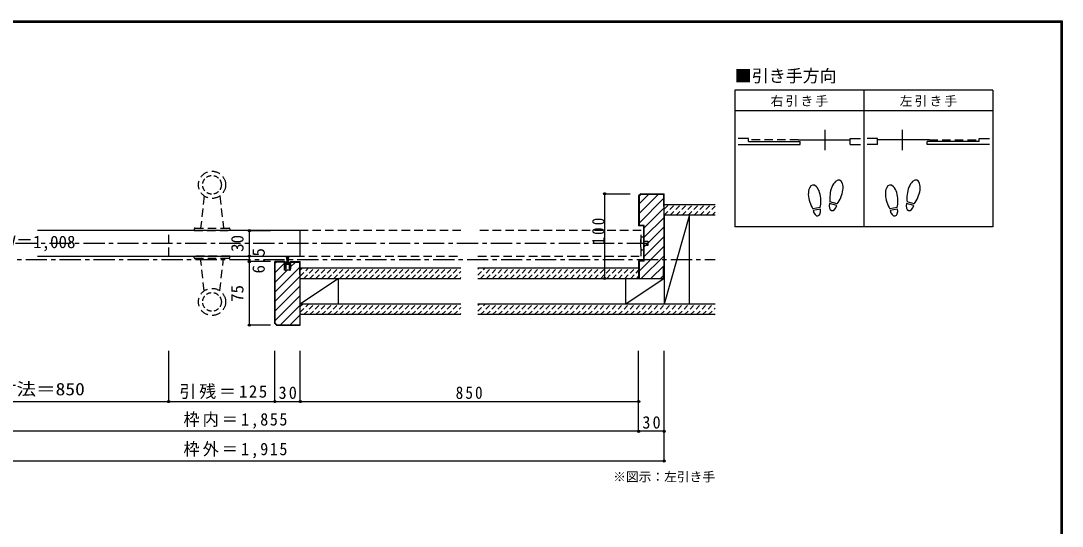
# Model space of a CAD drawing. Units: millimetres at full size, sheet at 1:5; details may follow other scales. Extents: x -973 to 977, y -718 to 696.
# Drawn here: x -250 to 977, y 100 to 696 of the extents above; entities that cross this region are included whole.
import ezdxf
from ezdxf.enums import TextEntityAlignment as Align

# ---------------------------------------------------------------- set-up
doc = ezdxf.new("R2010")
doc.units = ezdxf.units.MM
doc.header["$LTSCALE"] = 5
doc.header["$PDMODE"] = 32
doc.header["$PDSIZE"] = 2.5
for name, pattern in [('CHAIN1', [8, 5, -1, 1, -1]), ('DASHED1', [1.8, 1.2, -0.6]), ('DASHED2', [3, 2, -1])]:
    doc.linetypes.add(name, pattern=pattern)
for name, color, linetype in [('0-1_通り芯', 4, 'CHAIN1'), ('0-2_柱', 3, 'Continuous'), ('0-3_仕上げ', 2, 'Continuous'), ('0-4_枠', 3, 'Continuous'), ('0-5_ケーシング', 3, 'DASHED2'), ('0-6_扉', 6, 'Continuous'), ('0-7_金物', 7, 'Continuous'), ('0-8_戸当り', 3, 'Continuous'), ('0-A_文字', 3, 'Continuous'), ('0-B_寸法', 7, 'Continuous'), ('0-C_ハッチ', 4, 'DASHED1'), ('F-1_枠', 7, 'Continuous')]:
    doc.layers.add(name, color=color, linetype=linetype)
doc.styles.add('ＭＳ ゴシック', font='')
doc.styles.get('ＭＳ ゴシック').set_extended_font_data('MS Gothic')

msp = doc.modelspace()

# ---------------------------------------------------------------- linework, layer by layer
at = {"layer": '0-1_通り芯'}
msp.add_line((-564.382, 414.494), (567.765, 414.494), dxfattribs=at)
at = {"layer": '0-2_柱', "color": 7}
for p, q in [((537.765, 466.994), (507.688, 361.994)), ((124.153, 391.994), (79.153, 361.994)), ((507.688, 391.994), (462.719, 361.994))]:
    msp.add_line(p, q, dxfattribs=at)
at = {"layer": '0-2_柱'}
for p, q in [((507.688, 466.994), (507.688, 361.994)), ((537.765, 361.994), (537.765, 466.994)), ((124.153, 361.994), (124.153, 391.994)), ((507.688, 361.994), (462.719, 361.994))]:
    msp.add_line(p, q, dxfattribs=at)
msp.add_lwpolyline([(462.719, 361.994), (462.719, 391.994), (507.688, 391.994)], dxfattribs=at)
at = {"layer": '0-3_仕上げ'}
for p, q in [((507.688, 479.494), (567.765, 479.494)), ((507.688, 466.994), (567.765, 466.994)), ((79.153, 404.494), (268.421, 404.494)), ((288.421, 404.494), (477.688, 404.494)), ((79.153, 391.994), (268.421, 391.994)), ((288.421, 391.994), (477.688, 391.994)), ((268.421, 361.994), (79.153, 361.994)), ((567.765, 361.994), (288.421, 361.994)), ((268.421, 349.494), (79.153, 349.494)), ((567.765, 349.494), (288.421, 349.494))]:
    msp.add_line(p, q, dxfattribs=at)
at = {"layer": '0-4_枠'}
for p, q in [((480.163, 491.994), (477.688, 489.519)), ((480.663, 491.494), (478.188, 489.019)), ((480.163, 491.994), (507.688, 491.994)), ((480.663, 491.494), (507.188, 491.494)), ((507.188, 491.494), (507.188, 476.994)), ((477.688, 489.519), (477.688, 453.994)), ((478.188, 489.019), (478.188, 454.494)), ((507.688, 476.994), (507.188, 476.994)), ((484.188, 454.494), (478.188, 454.494)), ((484.188, 412.494), (484.188, 454.494)), ((49.153, 339.115), (49.153, 411.994)), ((60.653, 411.994), (49.153, 411.994)), ((49.653, 339.322), (49.653, 411.494)), ((60.653, 411.494), (49.653, 411.494)), ((67.653, 411.494), (78.653, 411.494)), ((79.153, 336.994), (79.153, 411.994)), ((477.688, 412.994), (477.688, 391.994)), ((483.688, 412.994), (477.688, 412.994)), ((507.188, 405.994), (507.688, 405.994)), ((507.188, 391.994), (507.188, 405.994)), ((79.153, 351.994), (78.653, 351.994)), ((78.653, 351.994), (78.653, 337.494)), ((49.153, 339.115), (51.274, 336.994)), ((51.274, 336.994), (79.153, 336.994))]:
    msp.add_line(p, q, dxfattribs=at)
for points in [[(477.688, 391.994), (507.688, 391.994), (507.688, 491.994)], [(483.688, 412.994), (483.688, 453.994), (477.688, 453.994)], [(67.653, 401.994), (60.653, 401.994), (60.653, 411.994)], [(67.653, 401.994), (67.653, 411.994), (79.153, 411.994)], [(79.153, 396.994), (78.653, 396.994), (78.653, 411.494)], [(484.188, 412.494), (478.188, 412.494), (478.188, 391.994)], [(49.653, 339.322), (51.482, 337.494), (78.653, 337.494)]]:
    msp.add_lwpolyline(points, dxfattribs=at)
at = {"layer": '0-5_ケーシング'}
for p, q in [((-34.097, 489.439), (-38.347, 451.494)), ((-15.597, 489.439), (-11.347, 451.494)), ((-45.847, 450.494), (-45.847, 448.494)), ((-45.847, 448.494), (-3.847, 448.494)), ((-44.847, 451.494), (-4.847, 451.494)), ((-3.847, 450.494), (-3.847, 448.494)), ((-45.847, 416.494), (-45.847, 418.494)), ((-3.847, 418.494), (-45.847, 418.494)), ((-3.847, 416.494), (-3.847, 418.494)), ((-4.847, 415.494), (-44.847, 415.494)), ((-34.097, 377.549), (-38.347, 415.494)), ((-15.597, 377.549), (-11.347, 415.494))]:
    msp.add_line(p, q, dxfattribs=at)
for centre in [(-24.847, 502.494), (-24.847, 364.494)]:
    msp.add_circle(centre, 16, dxfattribs=at)
at = {"layer": '0-5_ケーシング', "linetype": 'DASHED1'}
for centre in [(-24.847, 502.494), (-24.847, 364.494)]:
    msp.add_circle(centre, 11, dxfattribs=at)
at = {"layer": '0-5_ケーシング'}
for centre, start, end in [((-44.847, 450.494), 90, 180), ((-4.847, 450.494), 0, 90), ((-44.847, 416.494), 180, 270), ((-4.847, 416.494), 270, 0)]:
    msp.add_arc(centre, 1, start, end, dxfattribs=at)
at = {"layer": '0-6_扉'}
for p, q in [((79.153, 448.494), (-230.614, 448.494)), ((79.153, 418.494), (79.153, 448.494)), ((-230.614, 418.494), (79.153, 418.494))]:
    msp.add_line(p, q, dxfattribs=at)
at = {"layer": '0-6_扉', "color": 2, "linetype": 'DASHED2'}
for p, q in [((-75.847, 418.494), (-75.847, 448.494)), ((268.421, 448.494), (-75.847, 448.494)), ((480.688, 448.494), (288.421, 448.494)), ((480.688, 418.494), (480.688, 448.494)), ((-75.847, 418.494), (268.421, 418.494)), ((288.421, 418.494), (480.688, 418.494))]:
    msp.add_line(p, q, dxfattribs=at)
at = {"layer": '0-7_金物'}
for p, q in [((483.688, 440.994), (480.688, 440.994)), ((483.688, 435.994), (488.688, 435.994)), ((488.688, 430.994), (483.688, 430.994)), ((488.688, 435.994), (488.688, 430.994)), ((62.653, 417.694), (65.653, 417.694)), ((62.653, 417.694), (63.653, 410.694)), ((63.403, 417.694), (63.903, 410.694)), ((64.153, 417.694), (64.153, 410.694)), ((64.903, 417.694), (64.403, 410.694)), ((64.653, 410.694), (65.653, 417.694)), ((60.853, 409.694), (60.853, 411.394)), ((66.453, 410.694), (61.853, 410.694)), ((61.953, 409.994), (61.953, 410.694)), ((67.453, 411.394), (67.453, 409.694))]:
    msp.add_line(p, q, dxfattribs=at)
for points in [[(480.688, 425.994), (483.688, 425.994), (483.688, 440.994)], [(61.065, 402.211), (60.553, 403.994), (60.853, 403.994), (60.853, 408.694)], [(61.153, 411.694), (61.853, 411.694), (62.353, 410.694)], [(64.153, 408.494), (62.053, 408.494), (62.053, 403.994), (61.645, 402.226)], [(61.853, 410.694), (61.853, 409.694), (63.653, 409.694)], [(61.953, 409.994), (66.353, 409.994), (66.353, 410.694)], [(66.661, 402.226), (66.253, 403.994), (66.253, 408.494), (64.153, 408.494)], [(64.653, 409.694), (66.453, 409.694), (66.453, 410.694)], [(65.953, 410.694), (66.453, 411.694), (67.153, 411.694)], [(67.453, 408.694), (67.453, 403.994), (67.753, 403.994), (67.241, 402.211)]]:
    msp.add_lwpolyline(points, dxfattribs=at)
for centre, radius, start, end in [((508.313, 433.494), 28.625, 164.81071, 195.18929), ((61.153, 411.394), 0.3, 90, 180), ((60.586, 409.194), 0.567, 0, 61.92751), ((60.586, 409.194), 0.567, 298.07249, 0), ((64.153, 409.427), 0.567, 90, 151.92751), ((64.153, 409.427), 0.567, 28.07249, 90), ((67.153, 411.394), 0.3, 0, 90), ((67.72, 409.194), 0.567, 118.07249, 180), ((67.72, 409.194), 0.567, 180, 241.92751), ((61.353, 402.294), 0.3, 196.01316, 347.0113), ((66.953, 402.294), 0.3, 192.9887, 343.98684)]:
    msp.add_arc(centre, radius, start, end, dxfattribs=at)
at = {"layer": '0-8_戸当り'}
for p, q in [((697.586, 543.354), (697.586, 567.354)), ((788.386, 543.354), (788.386, 567.354)), ((711.079, 478.206), (702.598, 480.478)), ((711.622, 480.235), (703.142, 482.507)), ((801.879, 478.206), (793.398, 480.478)), ((802.422, 480.235), (793.942, 482.507)), ((691.611, 475.878), (682.965, 474.353)), ((691.976, 473.81), (683.33, 472.285)), ((782.411, 475.878), (773.765, 474.353)), ((782.776, 473.81), (774.13, 472.285))]:
    msp.add_line(p, q, dxfattribs=at)
at = {"layer": '0-8_戸当り', "color": 2}
for p, q in [((606.986, 557.154), (594.986, 557.154)), ((606.986, 553.554), (606.986, 557.154)), ((606.986, 553.554), (668.186, 553.554)), ((665.786, 555.354), (726.986, 555.354)), ((726.986, 557.154), (738.986, 557.154)), ((726.986, 549.954), (726.986, 557.154)), ((758.986, 557.154), (746.986, 557.154)), ((758.986, 549.954), (758.986, 557.154)), ((820.186, 555.354), (758.986, 555.354)), ((878.986, 553.554), (817.786, 553.554)), ((878.986, 557.154), (890.986, 557.154)), ((878.986, 553.554), (878.986, 557.154)), ((726.986, 549.954), (738.986, 549.954)), ((758.986, 549.954), (746.986, 549.954))]:
    msp.add_line(p, q, dxfattribs=at)
at = {"layer": '0-8_戸当り', "color": 2, "linetype": 'DASHED2'}
for p, q in [((665.786, 555.354), (606.986, 555.354)), ((820.186, 555.354), (878.986, 555.354))]:
    msp.add_line(p, q, dxfattribs=at)
at = {"layer": '0-8_戸当り', "color": 2}
for points in [[(594.986, 549.954), (668.186, 549.954), (668.186, 553.554)], [(890.986, 549.954), (817.786, 549.954), (817.786, 553.554)]]:
    msp.add_lwpolyline(points, dxfattribs=at)
at = {"layer": '0-8_戸当り'}
for centre, major_axis, ratio, start_param, end_param in [((684.95, 488.377), (-2.445, 13.867), 0.5, 4.34059143, 8.22577918), ((710.867, 494.378), (3.644, 13.601), 0.5, 4.34059143, 8.22577918), ((775.75, 488.377), (-2.445, 13.867), 0.5, 4.34059143, 8.22577918), ((801.667, 494.378), (3.644, 13.601), 0.5, 4.34059143, 8.22577918), ((710.763, 493.989), (4.416, 16.48), 0.4, 1.85063327, 2.44287679), ((801.563, 493.989), (4.416, 16.48), 0.4, 1.85063327, 2.44287679), ((685.02, 487.981), (-2.963, 16.802), 0.4, 1.85063327, 2.44287679), ((685.02, 487.981), (-2.963, 16.802), 0.4, 3.84030852, 4.43255203), ((706.838, 479.342), (1.894, 7.067), 0.6, 1.57079633, 4.71238898), ((710.763, 493.989), (4.416, 16.48), 0.4, 3.84030852, 4.43255203), ((775.82, 487.981), (-2.963, 16.802), 0.4, 1.85063327, 2.44287679), ((775.82, 487.981), (-2.963, 16.802), 0.4, 3.84030852, 4.43255203), ((797.638, 479.342), (1.894, 7.067), 0.6, 1.57079633, 4.71238898), ((801.563, 493.989), (4.416, 16.48), 0.4, 3.84030852, 4.43255203), ((687.653, 473.047), (-1.27, 7.205), 0.6, 1.57079633, 4.71238898), ((778.453, 473.047), (-1.27, 7.205), 0.6, 1.57079633, 4.71238898)]:
    msp.add_ellipse(centre, major_axis=major_axis, ratio=ratio, start_param=start_param, end_param=end_param, dxfattribs=at)
at = {"layer": '0-A_文字'}
for p, q in [((590.986, 614.167), (590.986, 453.167)), ((894.986, 614.167), (590.986, 614.167)), ((742.986, 614.167), (742.986, 453.167)), ((894.986, 614.167), (894.986, 453.167)), ((590.986, 590.167), (894.986, 590.167)), ((894.986, 453.167), (590.986, 453.167))]:
    msp.add_line(p, q, dxfattribs=at)
at = {"layer": '0-B_寸法', "color": 4}
for p, q in [((437.688, 491.994), (437.688, 391.994)), ((437.719, 491.994), (467.719, 491.994)), ((19.106, 448.494), (44.153, 448.494)), ((19.106, 336.994), (19.106, 448.494)), ((19.106, 418.494), (44.153, 418.494)), ((44.153, 411.994), (19.106, 411.994)), ((437.047, 391.994), (467.688, 391.994)), ((44.153, 336.994), (19.106, 336.994)), ((-75.847, 246.994), (-75.847, 306.994)), ((49.153, 246.994), (49.153, 306.994)), ((79.153, 246.994), (79.153, 306.994)), ((477.688, 211.994), (477.688, 306.994)), ((507.688, 176.994), (507.688, 306.994)), ((-474.382, 246.994), (-75.847, 246.994)), ((-75.847, 246.994), (49.153, 246.994)), ((49.153, 246.994), (79.153, 246.994)), ((79.153, 246.994), (477.688, 246.994)), ((477.688, 211.994), (-474.382, 211.994)), ((507.688, 211.994), (477.688, 211.994)), ((-504.382, 176.994), (507.688, 176.994))]:
    msp.add_line(p, q, dxfattribs=at)
at = {"layer": '0-B_寸法', "color": 4, "linetype": 'CHAIN1'}
msp.add_line((488.688, 433.494), (-485.382, 433.494), dxfattribs=at)
at = {"layer": '0-B_寸法'}
for p in [(437.688, 491.994), (19.106, 448.494), (19.106, 418.494), (19.106, 411.994), (437.688, 391.994), (19.106, 336.994), (-75.847, 246.994), (49.153, 246.994), (79.153, 246.994), (477.688, 246.994), (477.688, 211.994), (507.688, 211.994), (507.688, 176.994)]:
    msp.add_point(p, dxfattribs=at)
at = {"layer": '0-C_ハッチ', "linetype": 'Continuous'}
for p, q in [((478.188, 479.922), (489.759, 491.494)), ((478.188, 468.609), (501.073, 491.494)), ((478.188, 457.295), (507.188, 486.295)), ((484.188, 451.981), (507.688, 475.481)), ((484.188, 440.667), (507.688, 464.168)), ((484.188, 429.354), (507.688, 452.854)), ((478.188, 400.726), (507.688, 430.226)), ((484.188, 418.04), (507.688, 441.54)), ((480.769, 391.994), (507.688, 418.913)), ((49.653, 410.483), (50.664, 411.494)), ((49.653, 399.169), (60.653, 410.169)), ((49.653, 376.542), (78.653, 405.542)), ((67.653, 405.855), (73.291, 411.494)), ((492.083, 391.994), (507.688, 407.599)), ((49.653, 387.855), (63.791, 401.994)), ((49.653, 365.228), (79.153, 394.728)), ((503.397, 391.994), (507.188, 395.785)), ((49.653, 353.914), (79.153, 383.414)), ((49.653, 342.6), (79.153, 372.101)), ((55.86, 337.494), (79.153, 360.787)), ((67.174, 337.494), (78.653, 348.973))]:
    msp.add_line(p, q, dxfattribs=at)
at = {"layer": '0-C_ハッチ'}
for p, q in [((507.688, 473.762), (513.42, 479.494)), ((507.991, 466.994), (520.491, 479.494)), ((515.062, 466.994), (527.562, 479.494)), ((522.133, 466.994), (534.633, 479.494)), ((529.204, 466.994), (541.704, 479.494)), ((536.275, 466.994), (548.775, 479.494)), ((543.346, 466.994), (555.846, 479.494)), ((550.417, 466.994), (562.917, 479.494)), ((557.488, 466.994), (567.765, 477.27)), ((564.559, 466.994), (567.765, 470.199)), ((79.153, 394.886), (88.76, 404.494)), ((79.153, 401.957), (81.689, 404.494)), ((83.331, 391.994), (95.831, 404.494)), ((90.402, 391.994), (102.902, 404.494)), ((97.474, 391.994), (109.974, 404.494)), ((104.545, 391.994), (117.045, 404.494)), ((111.616, 391.994), (124.116, 404.494)), ((118.687, 391.994), (131.187, 404.494)), ((125.758, 391.994), (138.258, 404.494)), ((132.829, 391.994), (145.329, 404.494)), ((139.9, 391.994), (152.4, 404.494)), ((146.971, 391.994), (158.908, 403.931)), ((154.042, 391.994), (166.542, 404.494)), ((161.113, 391.994), (173.613, 404.494)), ((168.184, 391.994), (180.684, 404.494)), ((175.255, 391.994), (187.193, 403.931)), ((182.326, 391.994), (194.826, 404.494)), ((189.397, 391.994), (201.897, 404.494)), ((196.469, 391.994), (208.969, 404.494)), ((203.54, 391.994), (215.477, 403.931)), ((210.611, 391.994), (223.111, 404.494)), ((217.682, 391.994), (230.182, 404.494)), ((224.753, 391.994), (237.253, 404.494)), ((231.824, 391.994), (243.761, 403.931)), ((238.895, 391.994), (251.395, 404.494)), ((245.966, 391.994), (258.466, 404.494)), ((253.037, 391.994), (265.537, 404.494)), ((260.108, 391.994), (268.421, 400.306)), ((267.179, 391.994), (268.421, 393.235)), ((288.421, 402.987), (289.927, 404.494)), ((288.421, 395.916), (296.998, 404.494)), ((291.569, 391.994), (304.069, 404.494)), ((298.64, 391.994), (311.14, 404.494)), ((305.711, 391.994), (318.211, 404.494)), ((312.783, 391.994), (325.283, 404.494)), ((319.854, 391.994), (332.354, 404.494)), ((326.925, 391.994), (339.425, 404.494)), ((333.996, 391.994), (346.496, 404.494)), ((341.067, 391.994), (353.567, 404.494)), ((348.138, 391.994), (360.638, 404.494)), ((355.209, 391.994), (367.709, 404.494)), ((362.28, 391.994), (374.78, 404.494)), ((369.351, 391.994), (381.851, 404.494)), ((376.422, 391.994), (388.922, 404.494)), ((383.493, 391.994), (395.993, 404.494)), ((390.564, 391.994), (403.064, 404.494)), ((397.635, 391.994), (410.135, 404.494)), ((404.706, 391.994), (417.206, 404.494)), ((411.777, 391.994), (424.277, 404.494)), ((418.849, 391.994), (431.349, 404.494)), ((425.92, 391.994), (438.42, 404.494)), ((432.991, 391.994), (445.491, 404.494)), ((440.062, 391.994), (452.562, 404.494)), ((447.133, 391.994), (459.633, 404.494)), ((454.204, 391.994), (466.704, 404.494)), ((461.275, 391.994), (473.775, 404.494)), ((468.346, 391.994), (477.688, 401.336)), ((475.417, 391.994), (477.688, 394.265)), ((79.153, 359.531), (81.616, 361.994)), ((79.153, 352.46), (88.687, 361.994)), ((83.258, 349.494), (95.758, 361.994)), ((90.329, 349.494), (102.829, 361.994)), ((97.4, 349.494), (109.9, 361.994)), ((104.471, 349.494), (116.971, 361.994)), ((111.542, 349.494), (124.042, 361.994)), ((118.613, 349.494), (131.113, 361.994)), ((125.684, 349.494), (138.184, 361.994)), ((132.755, 349.494), (145.255, 361.994)), ((139.826, 349.494), (152.326, 361.994)), ((146.897, 349.494), (159.397, 361.994)), ((153.969, 349.494), (166.469, 361.994)), ((161.04, 349.494), (173.54, 361.994)), ((168.111, 349.494), (180.611, 361.994)), ((175.182, 349.494), (187.682, 361.994)), ((182.253, 349.494), (194.753, 361.994)), ((189.324, 349.494), (201.824, 361.994)), ((196.395, 349.494), (208.895, 361.994)), ((203.466, 349.494), (215.966, 361.994)), ((210.537, 349.494), (223.037, 361.994)), ((217.608, 349.494), (230.108, 361.994)), ((224.679, 349.494), (237.179, 361.994)), ((231.75, 349.494), (244.25, 361.994)), ((238.821, 349.494), (251.321, 361.994)), ((245.892, 349.494), (258.392, 361.994)), ((252.963, 349.494), (265.463, 361.994)), ((260.035, 349.494), (268.421, 357.88)), ((288.421, 353.49), (296.925, 361.994)), ((288.421, 360.561), (289.854, 361.994)), ((291.496, 349.494), (303.996, 361.994)), ((298.567, 349.494), (311.067, 361.994)), ((305.638, 349.494), (318.138, 361.994)), ((312.709, 349.494), (325.209, 361.994)), ((319.78, 349.494), (332.28, 361.994)), ((326.851, 349.494), (339.351, 361.994)), ((333.922, 349.494), (346.422, 361.994)), ((340.993, 349.494), (353.493, 361.994)), ((348.064, 349.494), (360.564, 361.994)), ((355.135, 349.494), (367.635, 361.994)), ((362.206, 349.494), (374.706, 361.994)), ((369.277, 349.494), (381.777, 361.994)), ((376.349, 349.494), (388.849, 361.994)), ((383.42, 349.494), (395.92, 361.994)), ((390.491, 349.494), (402.991, 361.994)), ((397.562, 349.494), (410.062, 361.994)), ((404.633, 349.494), (417.133, 361.994)), ((411.704, 349.494), (424.204, 361.994)), ((418.775, 349.494), (431.275, 361.994)), ((425.846, 349.494), (438.346, 361.994)), ((432.917, 349.494), (445.417, 361.994)), ((439.988, 349.494), (452.488, 361.994)), ((447.059, 349.494), (459.559, 361.994)), ((454.13, 349.494), (466.63, 361.994)), ((461.201, 349.494), (473.701, 361.994)), ((468.272, 349.494), (480.772, 361.994)), ((475.343, 349.494), (487.843, 361.994)), ((482.415, 349.494), (494.915, 361.994)), ((489.486, 349.494), (501.986, 361.994)), ((496.557, 349.494), (509.057, 361.994)), ((503.628, 349.494), (516.128, 361.994)), ((510.699, 349.494), (523.199, 361.994)), ((517.77, 349.494), (530.27, 361.994)), ((524.841, 349.494), (537.341, 361.994)), ((531.912, 349.494), (544.412, 361.994)), ((538.983, 349.494), (551.483, 361.994)), ((546.054, 349.494), (558.554, 361.994)), ((553.125, 349.494), (565.625, 361.994)), ((560.196, 349.494), (567.765, 357.062)), ((267.106, 349.494), (268.421, 350.809)), ((567.267, 349.494), (567.765, 349.991))]:
    msp.add_line(p, q, dxfattribs=at)
at = {"layer": 'F-1_枠', "color": 6}
for p, q in [((-973.347, 695.833), (976.653, 695.833)), ((-973.347, 695), (976.653, 695)), ((-973.347, 694.167), (976.653, 694.167)), ((974.986, 695.833), (974.986, -700.833)), ((975.82, 695.833), (975.82, -700.833)), ((976.653, 695.833), (976.653, -700.833))]:
    msp.add_line(p, q, dxfattribs=at)

# ---------------------------------------------------------------- texts
at = {"layer": '0-A_文字', "color": 7, "style": 'ＭＳ ゴシック'}
msp.add_text('■引き手方向', height=14.66, dxfattribs=at).set_placement((590.986, 619.167), align=Align.BOTTOM_LEFT)
at = {"layer": '0-A_文字', "color": 7, "char_height": 11, "attachment_point": 7, "style": 'ＭＳ ゴシック'}
for s, insert in [('\\T1.17;右引き手', (633.236, 594.667)), ('\\T1.17;左引き手', (785.236, 594.667))]:
    msp.add_mtext(s, dxfattribs=dict(at, insert=insert))
at = {"layer": '0-B_寸法', "style": 'ＭＳ ゴシック'}
for s, height, p in [('ＤＷ＝1,008', 14.66, (-295.614, 423.494)), ('※図示：左引き手', 11, (447.765, 149.539))]:
    msp.add_text(s, height=height, dxfattribs=at).set_placement(p, align=Align.BOTTOM_LEFT)
for s, p in [('30', (16.606, 423.494)), ('6.5', (41.648, 398.021)), ('75', (16.606, 364.494))]:
    msp.add_text(s, height=14.66, rotation=90, dxfattribs=at).set_placement(p, align=Align.BOTTOM_LEFT)
at = {"layer": '0-B_寸法', "style": 'ＭＳ ゴシック', "width": 1.15}
msp.add_text('有効開口寸法＝850', height=14.66, dxfattribs=at).set_placement((-370.114, 249.994), align=Align.BOTTOM_LEFT)
at = {"layer": '0-B_寸法', "insert": (437.688, 431.994), "char_height": 14.66, "attachment_point": 7, "rotation": 90, "style": 'ＭＳ ゴシック'}
msp.add_mtext('\\T1.27;\\W0.9;100', dxfattribs=at)
at = {"layer": '0-B_寸法', "char_height": 14.66, "attachment_point": 7, "style": 'ＭＳ ゴシック'}
for s, insert in [('\\T1.17;引残＝125', (-63.347, 249.994)), ('\\T1.27;\\W0.95;30', (53.528, 249.994)), ('\\T1.27;\\W0.9;850', (262.171, 249.994)), ('\\T1.19;\\W0.95;枠内＝1,855', (-58.442, 214.994)), ('\\T1.27;\\W0.95;30', (482.063, 214.994)), ('\\T1.19;\\W0.95;枠外＝1,915', (-58.442, 179.994))]:
    msp.add_mtext(s, dxfattribs=dict(at, insert=insert))

doc.saveas('drawing.dxf')
